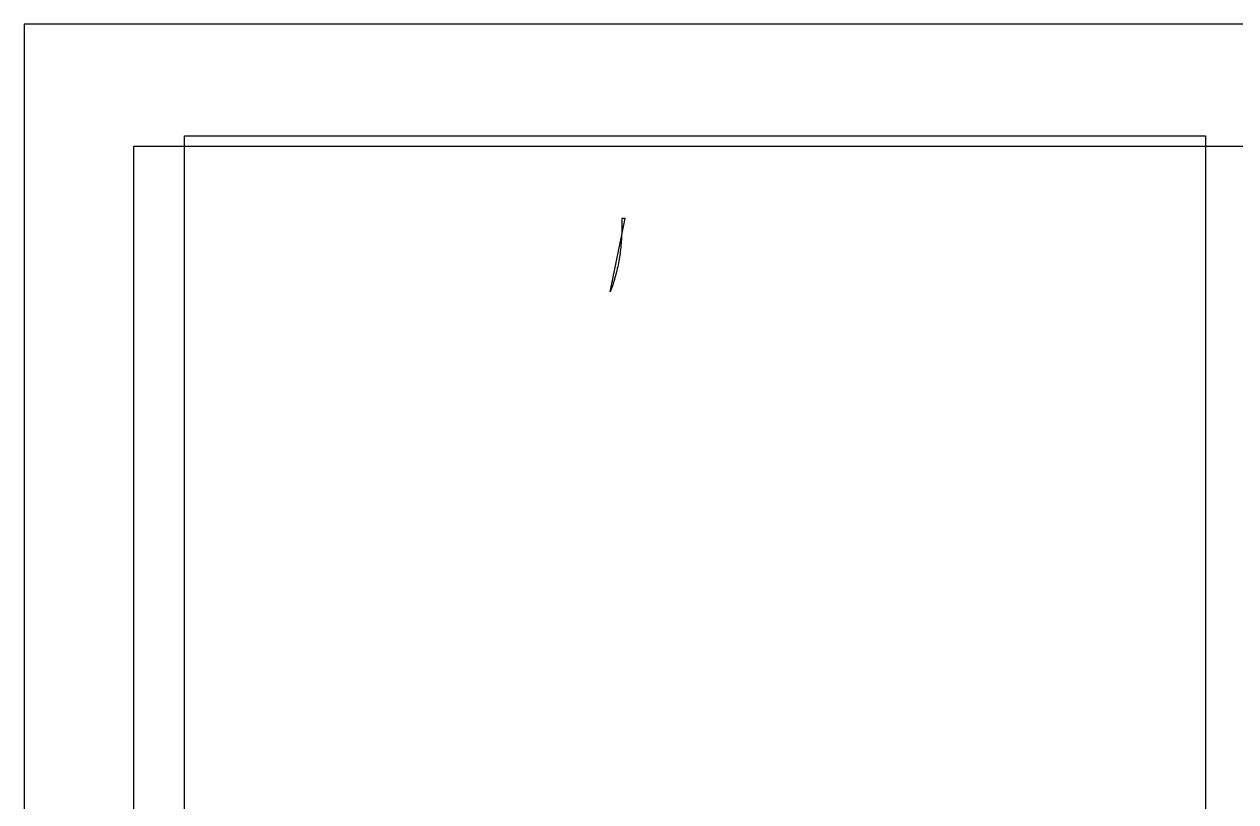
# Model space of a CAD drawing. Header units: centimetres. Extents: x -9.8 to 10, y -7 to 14.1.
# Drawn here: x -9.825 to -7.109, y 12.395 to 14.139 of the extents above; entities that cross this region are included whole.
import ezdxf

# ---------------------------------------------------------------- set-up
doc = ezdxf.new("R2010")
doc.units = ezdxf.units.CM
doc.header["$MEASUREMENT"] = 0
doc.layers.add('layer 1', color=7, linetype='Continuous')

msp = doc.modelspace()

# ---------------------------------------------------------------- linework, layer by layer
at = {"layer": 'layer 1', "color": 39}
for points, knots in [([(-9.82468, 14.13885), (-9.82468, 14.13885), (9.96952, 14.13885), (9.96952, 14.13885), (9.96952, 14.13885), (9.96952, 14.13885), (9.96952, 4.48211), (9.96952, 4.48211), (9.96952, 4.48211), (9.96952, 4.48211), (-9.82468, 4.48211), (-9.82468, 4.48211), (-9.82468, 4.48211), (-9.82468, 4.48211), (-9.82468, 14.13885), (-9.82468, 14.13885)], [0, 0, 0, 0, 0.2, 0.2, 0.2, 0.2, 0.4, 0.4, 0.4, 0.4, 0.6, 0.6, 0.6, 0.6, 1, 1, 1, 1]), ([(-8.47775, 11.59955), (-8.47775, 11.59955), (-8.16835, 11.59955), (-8.16835, 11.59955), (-8.16835, 11.59955), (-8.16835, 11.59955), (-7.17638, 11.59955), (-7.17638, 11.59955), (-7.17638, 11.59955), (-7.17638, 11.59955), (-7.17638, 13.88873), (-7.17638, 13.88873), (-7.17638, 13.88873), (-7.17638, 13.88873), (-8.16835, 13.88873), (-8.16835, 13.88873), (-8.16835, 13.88873), (-8.16835, 13.88873), (-8.47775, 13.88873), (-8.47775, 13.88873), (-8.47775, 13.88873), (-8.47775, 13.88873), (-9.46535, 13.88873), (-9.46535, 13.88873), (-9.46535, 13.88873), (-9.46535, 13.88873), (-9.46535, 11.59955), (-9.46535, 11.59955), (-9.46535, 11.59955), (-9.46535, 11.59955), (-8.47775, 11.59955), (-8.47775, 11.59955)], [0, 0, 0, 0, 0.1111111, 0.1111111, 0.1111111, 0.1111111, 0.2222222, 0.2222222, 0.2222222, 0.2222222, 0.3333333, 0.3333333, 0.3333333, 0.3333333, 0.4444444, 0.4444444, 0.4444444, 0.4444444, 0.5555556, 0.5555556, 0.5555556, 0.5555556, 0.6666667, 0.6666667, 0.6666667, 0.6666667, 0.7777778, 0.7777778, 0.7777778, 0.7777778, 1, 1, 1, 1]), ([(-9.57944, 13.86465), (-9.57944, 13.86465), (9.72428, 13.86465), (9.72428, 13.86465), (9.72428, 13.86465), (9.72428, 13.86465), (9.72428, 4.69839), (9.72428, 4.69839), (9.72428, 4.69839), (9.72428, 4.69839), (-9.57944, 4.69839), (-9.57944, 4.69839), (-9.57944, 4.69839), (-9.57944, 4.69839), (-9.57944, 13.86465), (-9.57944, 13.86465)], [0, 0, 0, 0, 0.2, 0.2, 0.2, 0.2, 0.4, 0.4, 0.4, 0.4, 0.6, 0.6, 0.6, 0.6, 1, 1, 1, 1]), ([(-8.51139, 13.53863), (-8.51139, 13.53863), (-8.51139, 13.53863), (-8.51139, 13.53863), (-8.51139, 13.53863), (-8.51139, 13.53863), (-8.51056, 13.5405), (-8.51056, 13.5405), (-8.51056, 13.5405), (-8.51056, 13.5405), (-8.50973, 13.54257), (-8.50973, 13.54257), (-8.50973, 13.54257), (-8.50973, 13.54257), (-8.50911, 13.54444), (-8.50911, 13.54444), (-8.50911, 13.54444), (-8.50911, 13.54444), (-8.50827, 13.54631), (-8.50827, 13.54631), (-8.50827, 13.54631), (-8.50827, 13.54631), (-8.50765, 13.54818), (-8.50765, 13.54818), (-8.50765, 13.54818), (-8.50765, 13.54818), (-8.50682, 13.55025), (-8.50682, 13.55025), (-8.50682, 13.55025), (-8.50682, 13.55025), (-8.5062, 13.55233), (-8.5062, 13.55233), (-8.5062, 13.55233), (-8.5062, 13.55233), (-8.50558, 13.5542), (-8.50558, 13.5542), (-8.50558, 13.5542), (-8.50558, 13.5542), (-8.50474, 13.55628), (-8.50474, 13.55628), (-8.50474, 13.55628), (-8.50474, 13.55628), (-8.50433, 13.55815), (-8.50433, 13.55815), (-8.50433, 13.55815), (-8.50433, 13.55815), (-8.50371, 13.56022), (-8.50371, 13.56022), (-8.50371, 13.56022), (-8.50371, 13.56022), (-8.50308, 13.56209), (-8.50308, 13.56209), (-8.50308, 13.56209), (-8.50308, 13.56209), (-8.50246, 13.56417), (-8.50246, 13.56417), (-8.50246, 13.56417), (-8.50246, 13.56417), (-8.50184, 13.56624), (-8.50184, 13.56624), (-8.50184, 13.56624), (-8.50184, 13.56624), (-8.50121, 13.56832), (-8.50121, 13.56832), (-8.50121, 13.56832), (-8.50121, 13.56832), (-8.50059, 13.5704), (-8.50059, 13.5704), (-8.50059, 13.5704), (-8.50059, 13.5704), (-8.49997, 13.57227), (-8.49997, 13.57227), (-8.49997, 13.57227), (-8.49997, 13.57227), (-8.49935, 13.57434), (-8.49935, 13.57434), (-8.49935, 13.57434), (-8.49935, 13.57434), (-8.49831, 13.5785), (-8.49831, 13.5785), (-8.49831, 13.5785), (-8.49831, 13.5785), (-8.49727, 13.58265), (-8.49727, 13.58265), (-8.49727, 13.58265), (-8.49727, 13.58265), (-8.49623, 13.58659), (-8.49623, 13.58659), (-8.49623, 13.58659), (-8.49623, 13.58659), (-8.49519, 13.59095), (-8.49519, 13.59095), (-8.49519, 13.59095), (-8.49519, 13.59095), (-8.49436, 13.59511), (-8.49436, 13.59511), (-8.49436, 13.59511), (-8.49436, 13.59511), (-8.49332, 13.59926), (-8.49332, 13.59926), (-8.49332, 13.59926), (-8.49332, 13.59926), (-8.49249, 13.60362), (-8.49249, 13.60362), (-8.49249, 13.60362), (-8.49249, 13.60362), (-8.49166, 13.60798), (-8.49166, 13.60798), (-8.49166, 13.60798), (-8.49166, 13.60798), (-8.49125, 13.61214), (-8.49125, 13.61214), (-8.49125, 13.61214), (-8.49125, 13.61214), (-8.49042, 13.6165), (-8.49042, 13.6165), (-8.49042, 13.6165), (-8.49042, 13.6165), (-8.48979, 13.62086), (-8.48979, 13.62086), (-8.48979, 13.62086), (-8.48979, 13.62086), (-8.48917, 13.62501), (-8.48917, 13.62501), (-8.48917, 13.62501), (-8.48917, 13.62501), (-8.48855, 13.62958), (-8.48855, 13.62958), (-8.48855, 13.62958), (-8.48855, 13.62958), (-8.48813, 13.63394), (-8.48813, 13.63394), (-8.48813, 13.63394), (-8.48813, 13.63394), (-8.48751, 13.6383), (-8.48751, 13.6383), (-8.48751, 13.6383), (-8.48751, 13.6383), (-8.48709, 13.64287), (-8.48709, 13.64287), (-8.48709, 13.64287), (-8.48709, 13.64287), (-8.48668, 13.64744), (-8.48668, 13.64744), (-8.48668, 13.64744), (-8.48668, 13.64744), (-8.48626, 13.6518), (-8.48626, 13.6518), (-8.48626, 13.6518), (-8.48626, 13.6518), (-8.48606, 13.65637), (-8.48606, 13.65637), (-8.48606, 13.65637), (-8.48606, 13.65637), (-8.48585, 13.66114), (-8.48585, 13.66114), (-8.48585, 13.66114), (-8.48585, 13.66114), (-8.48564, 13.6655), (-8.48564, 13.6655), (-8.48564, 13.6655), (-8.48564, 13.6655), (-8.48543, 13.67028), (-8.48543, 13.67028), (-8.48543, 13.67028), (-8.48543, 13.67028), (-8.48523, 13.67485), (-8.48523, 13.67485), (-8.48523, 13.67485), (-8.48523, 13.67485), (-8.48523, 13.67942), (-8.48523, 13.67942), (-8.48523, 13.67942), (-8.48523, 13.67942), (-8.48502, 13.68419), (-8.48502, 13.68419), (-8.48502, 13.68419), (-8.48502, 13.68419), (-8.48502, 13.68876), (-8.48502, 13.68876), (-8.48502, 13.68876), (-8.48502, 13.68876), (-8.48523, 13.69354), (-8.48523, 13.69354), (-8.48523, 13.69354), (-8.48523, 13.69354), (-8.48523, 13.69852), (-8.48523, 13.69852), (-8.48523, 13.69852), (-8.48523, 13.69852), (-8.48543, 13.70309), (-8.48543, 13.70309), (-8.48543, 13.70309), (-8.48543, 13.70309), (-8.47775, 13.70309), (-8.47775, 13.70309), (-8.47775, 13.70309), (-8.51139, 13.53863), (-8.51139, 13.53863)], [0, 0, 0, 0, 0.02, 0.02, 0.02, 0.02, 0.04, 0.04, 0.04, 0.04, 0.06, 0.06, 0.06, 0.06, 0.08, 0.08, 0.08, 0.08, 0.1, 0.1, 0.1, 0.1, 0.12, 0.12, 0.12, 0.12, 0.14, 0.14, 0.14, 0.14, 0.16, 0.16, 0.16, 0.16, 0.18, 0.18, 0.18, 0.18, 0.2, 0.2, 0.2, 0.2, 0.22, 0.22, 0.22, 0.22, 0.24, 0.24, 0.24, 0.24, 0.26, 0.26, 0.26, 0.26, 0.28, 0.28, 0.28, 0.28, 0.3, 0.3, 0.3, 0.3, 0.32, 0.32, 0.32, 0.32, 0.34, 0.34, 0.34, 0.34, 0.36, 0.36, 0.36, 0.36, 0.38, 0.38, 0.38, 0.38, 0.4, 0.4, 0.4, 0.4, 0.42, 0.42, 0.42, 0.42, 0.44, 0.44, 0.44, 0.44, 0.46, 0.46, 0.46, 0.46, 0.48, 0.48, 0.48, 0.48, 0.5, 0.5, 0.5, 0.5, 0.52, 0.52, 0.52, 0.52, 0.54, 0.54, 0.54, 0.54, 0.56, 0.56, 0.56, 0.56, 0.58, 0.58, 0.58, 0.58, 0.6, 0.6, 0.6, 0.6, 0.62, 0.62, 0.62, 0.62, 0.64, 0.64, 0.64, 0.64, 0.66, 0.66, 0.66, 0.66, 0.68, 0.68, 0.68, 0.68, 0.7, 0.7, 0.7, 0.7, 0.72, 0.72, 0.72, 0.72, 0.74, 0.74, 0.74, 0.74, 0.76, 0.76, 0.76, 0.76, 0.78, 0.78, 0.78, 0.78, 0.8, 0.8, 0.8, 0.8, 0.82, 0.82, 0.82, 0.82, 0.84, 0.84, 0.84, 0.84, 0.86, 0.86, 0.86, 0.86, 0.88, 0.88, 0.88, 0.88, 0.9, 0.9, 0.9, 0.9, 0.92, 0.92, 0.92, 0.92, 0.94, 0.94, 0.94, 0.94, 0.96, 0.96, 0.96, 0.96, 1, 1, 1, 1.1678652, 1.1678652, 1.1678652, 1.1678652])]:
    msp.add_open_spline(points, degree=3, knots=knots, dxfattribs=at)

doc.saveas('drawing.dxf')
